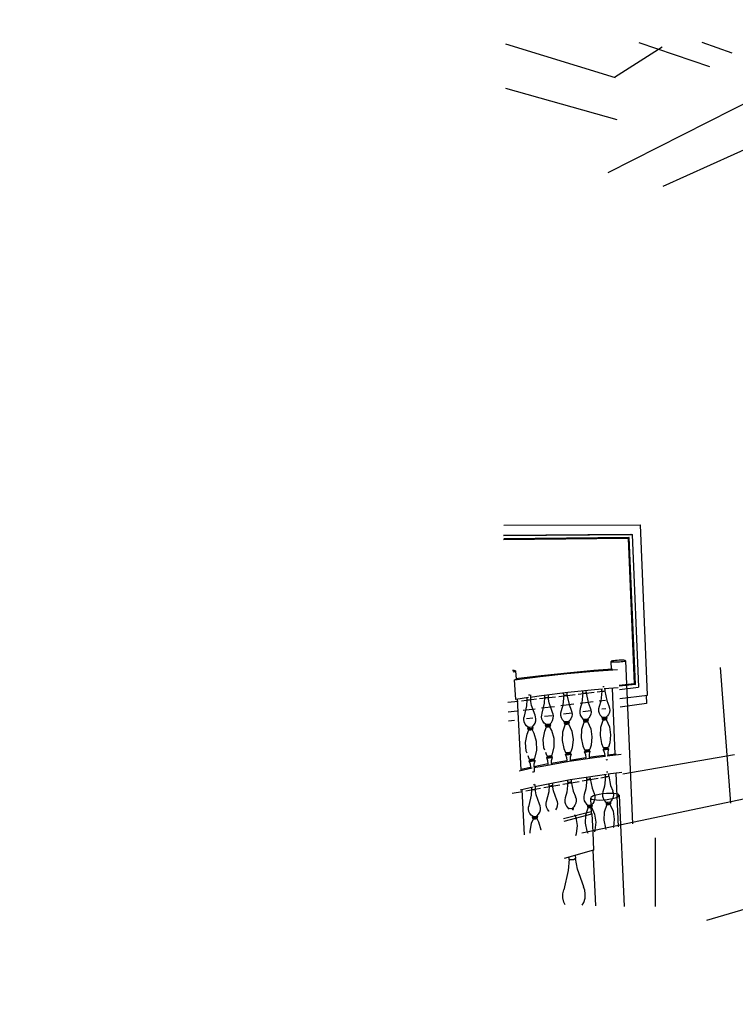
# Model space of a CAD drawing. Header units: inches. Extents: x -536 to 545, y -65 to 280.
# Drawn here: x -478.159 to -477.351, y 4.746 to 5.869 of the extents above; entities that cross this region are included whole.
import ezdxf

# ---------------------------------------------------------------- set-up
doc = ezdxf.new("R2010")
doc.units = ezdxf.units.IN
doc.header["$MEASUREMENT"] = 0
for name, color, linetype, lineweight in [('A-ANNO-DIMS', 211, 'Continuous', 9), ('A-ANNO-DIMS-32', 211, 'Continuous', 9), ('A-PART', 2, 'Continuous', 9), ('I-FURN', 30, 'Continuous', 9), ('Q-CASE', 31, 'Continuous', 9)]:
    doc.layers.add(name, color=color, linetype=linetype, lineweight=lineweight)
doc.styles.add('Arial', font='arial.ttf', dxfattribs={"height": 2.950599})
doc.dimstyles.new('Linear_wCenter_-_3_32__Arial', dxfattribs={"dimscale": 12, "dimtxt": 3, "dimasz": 0.333333, "dimexe": 0.25, "dimexo": 0.166667, "dimgap": 0.166667, "dimtad": 1, "dimdec": 0, "dimzin": 1, "dimdsep": 46, "dimlunit": 4, "dimtxsty": 'Arial', "dimblk1": 'OBLIQUE', "dimblk2": 'OBLIQUE', "dimsah": 1, "dimcen": 0.09, "dimdle": 0.25, "dimazin": 0, "dimtfac": 1, "dimtdec": 4, "dimtix": 1, "dimtmove": 0, "dimatfit": 3, "dimfxl": 1, "dimtvp": 1, "dimtfill": 1, "dimfrac": 2, "dimtolj": 1, "dimtzin": 0, "dimarcsym": 2})

# ---------------------------------------------------------------- blocks, each defined once
blk = doc.blocks.new('DIMBLOCK20-Fireplace - Section - East')
at = {"layer": 'A-ANNO-DIMS-32'}
for p, q in [((-479.9262, 65.9939), (-479.9262, -49.5)), ((-447.3553, 62.9939), (-482.9262, 62.9939)), ((-479.9262, 62.9939), (-447.3553, 62.9939)), ((-479.0978, -46.5), (-482.9262, -46.5)), ((-479.9262, -46.5), (-479.0978, -46.5))]:
    blk.add_line(p, q, dxfattribs=at)
at = {"layer": 'A-ANNO-DIMS-32', "lineweight": 50}
for p, q in [((-479.9262, 62.9939), (-481.9262, 64.9939)), ((-479.9262, 62.9939), (-477.9262, 60.9939)), ((-479.9262, -46.5), (-481.9262, -44.5)), ((-479.9262, -46.5), (-477.9262, -48.5))]:
    blk.add_line(p, q, dxfattribs=at)
at = {"layer": 'A-ANNO-DIMS-32', "color": 0, "insert": (-485.7537, 3.0085), "char_height": 2.9506, "width": 12.572308, "attachment_point": 1, "rotation": 90, "line_spacing_factor": 0.938532, "style": 'Arial', "bg_fill": 3, "box_fill_scale": 1.25, "bg_fill_color": 0, "bg_fill_transparency": 0}
blk.add_mtext('9\' - 1"', dxfattribs=at)
blk = doc.blocks.new('_Oblique')
at = {"color": 0, "linetype": 'ByBlock', "lineweight": -2}
blk.add_line((-0.5, -0.5), (0.5, 0.5), dxfattribs=at)

msp = doc.modelspace()

# ---------------------------------------------------------------- linework, layer by layer
at = {"layer": 'A-PART'}
for p, q in [((-477.35216, 5.03786), (-477.47813, 5.01583)), ((-477.50622, 5.01092), (-477.52427, 5.00776)), ((-477.49397, 5.01306), (-477.50298, 5.01149)), ((-477.57104, 4.99958), (-477.58784, 4.99665)), ((-477.54949, 5.00335), (-477.56749, 5.00021)), ((-477.52764, 5.00717), (-477.54596, 5.00397)), ((-477.5914, 4.99602), (-477.60303, 4.99399))]:
    msp.add_line(p, q, dxfattribs=at)
at = {"layer": 'I-FURN'}
for p, q in [((-477.61279, 5.29743), (-477.45818, 5.29765)), ((-477.4504, 5.10529), (-477.45818, 5.29765)), ((-477.46985, 5.28692), (-477.613, 5.28576)), ((-477.61283, 5.28094), (-477.47215, 5.28246)), ((-477.61282, 5.28596), (-477.46803, 5.28711)), ((-477.47093, 5.28334), (-477.61279, 5.28188)), ((-477.61278, 5.28571), (-477.46762, 5.28688)), ((-477.47093, 5.28334), (-477.47215, 5.28246)), ((-477.47215, 5.28246), (-477.46531, 5.11806)), ((-477.46403, 5.11721), (-477.47093, 5.28334)), ((-477.46985, 5.2869), (-477.46985, 5.28712)), ((-477.46985, 5.28692), (-477.46762, 5.28688)), ((-477.46803, 5.28711), (-477.46802, 5.28688)), ((-477.46762, 5.28688), (-477.4605, 5.11419)), ((-477.49093, 5.13439), (-477.49131, 5.14326)), ((-477.47521, 5.14409), (-477.4674, 4.95977)), ((-477.59926, 5.13258), (-477.59877, 5.12328)), ((-477.36801, 5.13644), (-477.35649, 4.98305)), ((-477.52329, 5.10764), (-477.52339, 5.10985)), ((-477.51985, 5.11019), (-477.51975, 5.10788)), ((-477.50711, 5.1088), (-477.498, 5.10985)), ((-477.50197, 5.10956), (-477.50207, 5.11186)), ((-477.502, 5.10956), (-477.50186, 5.10949)), ((-477.48332, 5.11343), (-477.49922, 5.11213)), ((-477.49859, 5.11217), (-477.49848, 5.10979)), ((-477.48673, 5.03833), (-477.48999, 5.11288)), ((-477.46531, 5.11806), (-477.48222, 5.11615)), ((-477.46403, 5.11721), (-477.48215, 5.11516)), ((-477.482, 5.1117), (-477.4605, 5.11419)), ((-477.46531, 5.11806), (-477.46403, 5.11721)), ((-477.60819, 5.09711), (-477.59646, 5.09847)), ((-477.58485, 5.10235), (-477.59925, 5.10018)), ((-477.59757, 5.10043), (-477.59337, 5.0206)), ((-477.59284, 5.09889), (-477.5759, 5.10085)), ((-477.58618, 5.09982), (-477.5863, 5.10213)), ((-477.58621, 5.09982), (-477.5861, 5.09975)), ((-477.58268, 5.10538), (-477.58241, 5.1001)), ((-477.57226, 5.10127), (-477.55411, 5.10337)), ((-477.56621, 5.10269), (-477.56632, 5.10488)), ((-477.56624, 5.10269), (-477.56612, 5.10262)), ((-477.56264, 5.10535), (-477.56252, 5.10296)), ((-477.55052, 5.10378), (-477.53205, 5.10592)), ((-477.54492, 5.10532), (-477.54502, 5.10749)), ((-477.54495, 5.10532), (-477.54482, 5.10525)), ((-477.54142, 5.10792), (-477.54131, 5.10557)), ((-477.52858, 5.10632), (-477.51037, 5.10842)), ((-477.52646, 5.09602), (-477.51165, 5.09782)), ((-477.52332, 5.10764), (-477.52319, 5.10757)), ((-477.50508, 5.09862), (-477.49757, 5.09954)), ((-477.48159, 5.10149), (-477.4504, 5.10529)), ((-477.45195, 5.1051), (-477.45157, 5.09555)), ((-477.60764, 5.08612), (-477.59768, 5.08734)), ((-477.59064, 5.08819), (-477.57719, 5.08983)), ((-477.57, 5.09071), (-477.55543, 5.09249)), ((-477.54829, 5.09336), (-477.53336, 5.09518)), ((-477.51416, 5.08754), (-477.52322, 5.08638)), ((-477.49726, 5.0897), (-477.50174, 5.08913)), ((-477.45157, 5.09555), (-477.48128, 5.09174)), ((-477.6005, 5.07649), (-477.60724, 5.07563)), ((-477.57981, 5.07914), (-477.58701, 5.07822)), ((-477.55792, 5.08194), (-477.56657, 5.08083)), ((-477.53582, 5.08477), (-477.54505, 5.08359)), ((-477.53967, 5.07546), (-477.53958, 5.07544)), ((-477.52212, 5.0776), (-477.52222, 5.07763)), ((-477.51832, 5.07656), (-477.51819, 5.07654)), ((-477.50085, 5.0798), (-477.50096, 5.07985)), ((-477.58484, 5.06858), (-477.58491, 5.06861)), ((-477.58047, 5.06912), (-477.58061, 5.06916)), ((-477.56493, 5.07189), (-477.565, 5.07192)), ((-477.54369, 5.07492), (-477.54378, 5.07495)), ((-477.53981, 5.07388), (-477.53965, 5.07385)), ((-477.51996, 5.04293), (-477.52077, 5.04304)), ((-477.5207, 5.04168), (-477.52073, 5.04199)), ((-477.51667, 5.04328), (-477.51684, 5.04323)), ((-477.51614, 5.04226), (-477.51657, 5.04193)), ((-477.51625, 5.04347), (-477.51655, 5.04332)), ((-477.51633, 5.04238), (-477.5162, 5.04234)), ((-477.51631, 5.04236), (-477.51617, 5.04229)), ((-477.51412, 5.04875), (-477.51564, 5.04395)), ((-477.51559, 5.0416), (-477.51537, 5.0414)), ((-477.50012, 5.04329), (-477.50034, 5.04354)), ((-477.49874, 5.04548), (-477.49956, 5.04559)), ((-477.4995, 5.04424), (-477.49954, 5.04454)), ((-477.49445, 5.04413), (-477.49427, 5.04394)), ((-477.58391, 5.03304), (-477.58525, 5.03664)), ((-477.58385, 5.03023), (-477.584, 5.03052)), ((-477.58318, 5.03124), (-477.58316, 5.03155)), ((-477.57823, 5.03192), (-477.5785, 5.03202)), ((-477.56408, 5.03686), (-477.56532, 5.04024)), ((-477.564, 5.03408), (-477.56417, 5.03436)), ((-477.56335, 5.03507), (-477.56335, 5.03538)), ((-477.54135, 5.03093), (-477.5591, 5.02794)), ((-477.55856, 5.03575), (-477.55878, 5.03583)), ((-477.54284, 5.0376), (-477.54303, 5.03787)), ((-477.54147, 5.03984), (-477.54226, 5.03995)), ((-477.5422, 5.03857), (-477.54221, 5.03888)), ((-477.5413, 5.03039), (-477.54134, 5.03125)), ((-477.51991, 5.03416), (-477.53804, 5.03145)), ((-477.53776, 5.03159), (-477.53772, 5.03073)), ((-477.53773, 5.0393), (-477.53756, 5.03924)), ((-477.53769, 5.03927), (-477.53756, 5.0392)), ((-477.53697, 5.03851), (-477.53675, 5.0383)), ((-477.52133, 5.04072), (-477.52154, 5.04098)), ((-477.51985, 5.03359), (-477.51989, 5.03444)), ((-477.51637, 5.03476), (-477.51633, 5.03392)), ((-477.49869, 5.03623), (-477.49873, 5.03707)), ((-477.49591, 5.03642), (-477.47996, 5.03826)), ((-477.48558, 5.0385), (-477.49561, 5.03733)), ((-477.49527, 5.03738), (-477.49523, 5.03648)), ((-477.59536, 5.01969), (-477.58044, 5.02286)), ((-477.58233, 5.02354), (-477.5936, 5.0212)), ((-477.5822, 5.02282), (-477.58224, 5.0237)), ((-477.57851, 5.02409), (-477.57823, 5.01871)), ((-477.56241, 5.02678), (-477.56245, 5.02765)), ((-477.55879, 5.02801), (-477.55875, 5.02714)), ((-477.54017, 5.00684), (-477.54026, 5.00877)), ((-477.53669, 5.0094), (-477.53659, 5.00721)), ((-477.51877, 5.01032), (-477.51886, 5.01229)), ((-477.5188, 5.01031), (-477.51867, 5.0102)), ((-477.51536, 5.01281), (-477.51526, 5.01067)), ((-477.49766, 5.01318), (-477.49776, 5.01532)), ((-477.49762, 5.01329), (-477.49755, 5.01307)), ((-477.47918, 5.01769), (-477.49493, 5.01573)), ((-477.49431, 5.01579), (-477.49421, 5.01352)), ((-477.48315, 4.9564), (-477.48579, 5.01682)), ((-477.57941, 5.0011), (-477.59411, 4.99774)), ((-477.59219, 4.99816), (-477.58951, 4.94729)), ((-477.58095, 4.99863), (-477.58105, 5.00072)), ((-477.58098, 4.99863), (-477.58087, 4.99853)), ((-477.57749, 5.00424), (-477.57722, 4.99905)), ((-477.56122, 5.00292), (-477.56131, 5.00483)), ((-477.56125, 5.00292), (-477.56113, 5.00281)), ((-477.55768, 5.00555), (-477.55757, 5.00332)), ((-477.5402, 5.00684), (-477.54007, 5.00673)), ((-477.27192, 5.00215), (-477.52452, 4.94912)), ((-477.51352, 4.97154), (-477.51431, 4.98862)), ((-477.4823, 4.99226), (-477.47681, 4.86614)), ((-477.53526, 4.97576), (-477.53553, 4.97563)), ((-477.53505, 4.97607), (-477.53489, 4.97603)), ((-477.5138, 4.97989), (-477.51365, 4.97985)), ((-477.49616, 4.9814), (-477.49641, 4.98146)), ((-477.49282, 4.98303), (-477.4927, 4.983)), ((-477.57963, 4.96785), (-477.57963, 4.96785)), ((-477.57681, 4.96639), (-477.57921, 4.96636)), ((-477.57577, 4.96672), (-477.57588, 4.96666)), ((-477.57519, 4.96858), (-477.57536, 4.96864)), ((-477.51405, 4.9732), (-477.54526, 4.96516)), ((-477.54445, 4.96286), (-477.51316, 4.97087)), ((-477.51373, 4.97155), (-477.51316, 4.97087)), ((-477.44169, 4.94396), (-477.44162, 4.86639)), ((-477.51125, 4.92995), (-477.54464, 4.92036)), ((-477.50869, 4.86691), (-477.5116, 4.92984)), ((-477.53877, 4.91953), (-477.53888, 4.92184)), ((-477.53884, 4.9197), (-477.53862, 4.91926)), ((-477.53192, 4.92388), (-477.53176, 4.92055)), ((-477.38309, 4.85082), (-477.25772, 4.88764))]:
    msp.add_line(p, q, dxfattribs=at)
for points in [[(-477.47536, 5.14419, 0), (-477.47597, 5.14438, 0), (-477.47707, 5.14452, 0), (-477.47859, 5.14461, 0), (-477.48043, 5.14463, 0), (-477.48246, 5.14459, 0), (-477.48455, 5.14448, 0), (-477.48656, 5.14433, 0), (-477.48836, 5.14412, 0), (-477.48981, 5.14389, 0), (-477.49083, 5.14364, 0), (-477.49133, 5.14339, 0), (-477.49129, 5.14316, 0)], [(-477.49129, 5.14316, 0), (-477.49069, 5.14297, 0), (-477.4896, 5.14283, 0), (-477.48806, 5.14274, 0), (-477.4862, 5.14272, 0), (-477.48415, 5.14276, 0), (-477.48203, 5.14287, 0), (-477.48001, 5.14303, 0), (-477.47821, 5.14324, 0), (-477.47677, 5.14347, 0), (-477.47578, 5.14372, 0), (-477.4753, 5.14397, 0), (-477.47536, 5.14419, 0)], [(-477.60091, 5.13299, 0), (-477.60247, 5.13309, 0), (-477.60271, 5.13309, 0)], [(-477.60213, 5.13166, 0), (-477.60149, 5.13177, 0), (-477.6002, 5.13206, 0), (-477.59948, 5.13234, 0), (-477.59935, 5.1326, 0), (-477.59984, 5.13282, 0), (-477.60091, 5.13299, 0)], [(-477.60051, 5.12252, 0), (-477.57141, 5.12626, 0), (-477.54144, 5.12952, 0), (-477.51098, 5.1323, 0), (-477.48411, 5.13433, 0)], [(-477.48977, 5.13448, 0), (-477.51102, 5.13286, 0), (-477.54089, 5.13018, 0), (-477.57035, 5.12704, 0), (-477.59905, 5.12344, 0)], [(-477.60051, 5.12252, 0), (-477.59959, 5.12276, 0), (-477.59902, 5.12301, 0), (-477.59884, 5.12323, 0), (-477.59905, 5.12344, 0)], [(-477.59925, 5.10018, 0), (-477.59988, 5.11134, 0), (-477.60051, 5.12252, 0)], [(-477.50107, 5.11197, 0), (-477.51001, 5.11116, 0), (-477.54038, 5.10804, 0), (-477.57025, 5.10438, 0), (-477.58277, 5.10265, 0)], [(-477.50193, 5.10957, 0), (-477.50315, 5.09848, 0), (-477.50493, 5.09214, 0)], [(-477.50186, 5.10949, 0), (-477.49956, 5.1095, 0), (-477.49865, 5.10986, 0)], [(-477.49941, 5.1146, 0), (-477.49979, 5.11454, 0), (-477.50076, 5.11449, 0)], [(-477.49845, 5.10979, 0), (-477.49622, 5.09895, 0), (-477.49385, 5.09292, 0)], [(-477.58926, 5.08148, 0), (-477.58655, 5.09299, 0), (-477.58613, 5.09983, 0)], [(-477.5861, 5.09975, 0), (-477.58368, 5.09977, 0), (-477.58256, 5.10016, 0)], [(-477.58323, 5.1052, 0), (-477.58395, 5.10506, 0), (-477.58463, 5.10501, 0)], [(-477.5773, 5.08244, 0), (-477.58123, 5.0934, 0), (-477.58237, 5.10011, 0)], [(-477.56925, 5.08463, 0), (-477.56658, 5.09596, 0), (-477.56617, 5.1027, 0)], [(-477.56612, 5.10262, 0), (-477.56374, 5.10264, 0), (-477.56267, 5.10302, 0)], [(-477.55754, 5.08554, 0), (-477.56137, 5.09635, 0), (-477.56248, 5.10296, 0)], [(-477.54488, 5.10533, 0), (-477.5461, 5.09399, 0), (-477.54793, 5.0875, 0)], [(-477.54482, 5.10525, 0), (-477.54247, 5.10526, 0), (-477.54146, 5.10563, 0)], [(-477.54127, 5.10557, 0), (-477.53892, 5.09451, 0), (-477.53645, 5.08836, 0)], [(-477.52326, 5.10765, 0), (-477.52447, 5.09645, 0), (-477.52628, 5.09004, 0)], [(-477.52319, 5.10757, 0), (-477.52087, 5.10759, 0), (-477.51991, 5.10795, 0)], [(-477.51971, 5.10789, 0), (-477.51743, 5.09695, 0), (-477.51501, 5.09086, 0)], [(-477.54801, 5.08749, 0), (-477.54856, 5.08497, 0), (-477.54851, 5.08242, 0), (-477.54785, 5.07997, 0), (-477.54661, 5.07773, 0), (-477.54527, 5.07619, 0), (-477.54374, 5.07496, 0)], [(-477.53653, 5.08835, 0), (-477.53572, 5.08595, 0), (-477.53551, 5.08342, 0), (-477.53592, 5.0809, 0), (-477.53692, 5.07849, 0), (-477.5381, 5.07676, 0), (-477.53951, 5.0753, 0)], [(-477.52635, 5.09003, 0), (-477.5269, 5.08755, 0), (-477.52685, 5.08503, 0), (-477.5262, 5.08261, 0), (-477.52499, 5.08039, 0), (-477.52368, 5.07887, 0), (-477.52218, 5.07764, 0)], [(-477.51508, 5.09085, 0), (-477.51429, 5.08847, 0), (-477.51409, 5.08598, 0), (-477.5145, 5.08349, 0), (-477.51548, 5.08111, 0), (-477.51664, 5.07941, 0), (-477.51803, 5.07796, 0)], [(-477.505, 5.09213, 0), (-477.50555, 5.08968, 0), (-477.5055, 5.08719, 0), (-477.50487, 5.08478, 0), (-477.50368, 5.08259, 0), (-477.50239, 5.08107, 0), (-477.50092, 5.07985, 0)], [(-477.49392, 5.09291, 0), (-477.49315, 5.09055, 0), (-477.49296, 5.08808, 0), (-477.49336, 5.08562, 0), (-477.49433, 5.08327, 0), (-477.49547, 5.08158, 0), (-477.49684, 5.08016, 0)], [(-477.58486, 5.06862, 0), (-477.58692, 5.07034, 0), (-477.58852, 5.07246, 0), (-477.58955, 5.07486, 0), (-477.58996, 5.07744, 0), (-477.58984, 5.07951, 0), (-477.58934, 5.08147, 0)], [(-477.58046, 5.06899, 0), (-477.57857, 5.07104, 0), (-477.57722, 5.0734, 0), (-477.57646, 5.07595, 0), (-477.57633, 5.07856, 0), (-477.57668, 5.08058, 0), (-477.57738, 5.08243, 0)], [(-477.56496, 5.07193, 0), (-477.56698, 5.07363, 0), (-477.56853, 5.07573, 0), (-477.56954, 5.07811, 0), (-477.56994, 5.08065, 0), (-477.56982, 5.08269, 0), (-477.56933, 5.08461, 0)], [(-477.56065, 5.07229, 0), (-477.5588, 5.0743, 0), (-477.55747, 5.07663, 0), (-477.55672, 5.07913, 0), (-477.55659, 5.08171, 0), (-477.55694, 5.0837, 0), (-477.55762, 5.08552, 0)], [(-477.53968, 5.07545, 0), (-477.53999, 5.0751, 0), (-477.542, 5.07484, 0), (-477.54369, 5.07492, 0)], [(-477.53958, 5.07544, 0), (-477.53936, 5.07534, 0), (-477.53919, 5.07522, 0), (-477.53907, 5.07508, 0), (-477.53898, 5.07492, 0), (-477.53893, 5.07476, 0), (-477.53892, 5.07458, 0), (-477.53894, 5.07442, 0), (-477.53898, 5.07429, 0), (-477.53912, 5.07407, 0), (-477.53927, 5.07392, 0), (-477.53942, 5.07382, 0), (-477.53974, 5.07368, 0), (-477.54025, 5.07354, 0), (-477.54082, 5.07344, 0), (-477.5412, 5.0734, 0), (-477.54154, 5.07337, 0), (-477.54184, 5.07335, 0), (-477.54235, 5.07333, 0), (-477.54271, 5.07334, 0), (-477.54319, 5.07337, 0), (-477.54365, 5.07347, 0)], [(-477.52236, 5.07769, 0), (-477.52237, 5.07769, 0), (-477.5225, 5.07757, 0), (-477.52262, 5.07742, 0), (-477.5227, 5.07726, 0), (-477.52274, 5.07709, 0), (-477.52275, 5.07692, 0), (-477.52272, 5.07675, 0), (-477.52266, 5.07662, 0), (-477.52258, 5.0765, 0), (-477.52241, 5.07634, 0), (-477.52219, 5.07621, 0), (-477.52207, 5.07616, 0)], [(-477.52189, 5.07513, 0), (-477.52209, 5.07522, 0), (-477.52223, 5.07533, 0), (-477.52232, 5.07545, 0), (-477.52237, 5.07558, 0), (-477.52238, 5.0757, 0), (-477.52236, 5.07581, 0), (-477.52233, 5.0759, 0), (-477.52224, 5.07604, 0), (-477.52214, 5.07614, 0), (-477.52194, 5.07627, 0)], [(-477.51819, 5.07811, 0), (-477.51848, 5.07778, 0), (-477.52044, 5.07752, 0), (-477.52212, 5.0776, 0)], [(-477.51813, 5.07811, 0), (-477.5179, 5.07801, 0), (-477.51773, 5.0779, 0), (-477.51761, 5.07776, 0), (-477.51752, 5.07761, 0), (-477.51746, 5.07744, 0), (-477.51745, 5.07728, 0), (-477.51747, 5.07711, 0), (-477.51751, 5.07698, 0), (-477.51757, 5.07686, 0), (-477.51771, 5.07668, 0), (-477.51786, 5.07656, 0), (-477.51816, 5.0764, 0), (-477.51857, 5.07627, 0), (-477.51898, 5.07619, 0), (-477.51936, 5.07613, 0), (-477.51972, 5.07609, 0), (-477.52005, 5.07606, 0), (-477.52063, 5.07603, 0), (-477.52103, 5.07603, 0), (-477.52157, 5.07606, 0), (-477.52207, 5.07616, 0)], [(-477.51819, 5.07654, 0), (-477.51799, 5.07645, 0), (-477.51785, 5.07634, 0), (-477.51776, 5.07622, 0), (-477.51771, 5.07609, 0), (-477.5177, 5.07597, 0), (-477.51772, 5.07586, 0), (-477.51774, 5.07577, 0), (-477.51783, 5.07563, 0), (-477.51792, 5.07553, 0), (-477.51812, 5.07541, 0), (-477.51838, 5.07531, 0), (-477.51884, 5.07519, 0), (-477.51935, 5.07511, 0), (-477.51971, 5.07507, 0), (-477.52002, 5.07504, 0), (-477.5203, 5.07503, 0), (-477.52077, 5.07501, 0), (-477.5211, 5.07502, 0), (-477.52153, 5.07505, 0), (-477.52189, 5.07513, 0)], [(-477.5217, 5.0751, 0), (-477.51936, 5.07511, 0), (-477.51839, 5.07533, 0)], [(-477.51847, 5.07634, 0), (-477.51941, 5.07614, 0), (-477.52077, 5.07604, 0)], [(-477.51823, 5.07546, 0), (-477.51451, 5.06705, 0), (-477.51311, 5.05797, 0), (-477.51412, 5.04875, 0)], [(-477.50055, 5.07744, 0), (-477.50342, 5.06856, 0), (-477.50396, 5.05938, 0), (-477.50213, 5.05045, 0), (-477.50023, 5.04598, 0)], [(-477.50111, 5.07989, 0), (-477.50124, 5.07978, 0), (-477.50136, 5.07963, 0), (-477.50143, 5.07947, 0), (-477.50147, 5.0793, 0), (-477.50148, 5.07913, 0), (-477.50144, 5.07897, 0), (-477.50139, 5.07883, 0), (-477.50131, 5.07872, 0), (-477.50114, 5.07856, 0), (-477.50103, 5.07848, 0), (-477.50088, 5.07841, 0), (-477.50078, 5.07838, 0)], [(-477.50062, 5.07736, 0), (-477.50082, 5.07744, 0), (-477.50096, 5.07755, 0), (-477.50105, 5.07767, 0), (-477.5011, 5.0778, 0), (-477.50112, 5.07793, 0), (-477.5011, 5.07803, 0), (-477.50107, 5.07812, 0), (-477.50099, 5.07827, 0), (-477.50089, 5.07837, 0), (-477.50069, 5.07849, 0)], [(-477.49686, 5.08019, 0), (-477.49726, 5.07998, 0), (-477.49917, 5.07973, 0), (-477.50085, 5.0798, 0)], [(-477.49696, 5.08031, 0), (-477.49673, 5.08022, 0), (-477.49656, 5.0801, 0), (-477.49643, 5.07997, 0), (-477.49634, 5.07982, 0), (-477.49628, 5.07966, 0), (-477.49626, 5.07949, 0), (-477.49628, 5.07933, 0), (-477.49632, 5.07919, 0), (-477.49638, 5.07908, 0), (-477.49652, 5.0789, 0), (-477.49666, 5.07877, 0), (-477.49696, 5.07862, 0), (-477.49736, 5.07849, 0), (-477.49775, 5.07841, 0), (-477.4981, 5.07836, 0), (-477.49846, 5.07831, 0), (-477.49879, 5.07829, 0), (-477.49936, 5.07826, 0), (-477.49976, 5.07826, 0), (-477.5003, 5.07829, 0), (-477.50078, 5.07838, 0)], [(-477.49702, 5.07876, 0), (-477.49681, 5.07867, 0), (-477.49667, 5.07856, 0), (-477.49658, 5.07844, 0), (-477.49653, 5.07831, 0), (-477.49652, 5.07819, 0), (-477.49653, 5.07809, 0), (-477.49655, 5.078, 0), (-477.49664, 5.07786, 0), (-477.49673, 5.07776, 0), (-477.49692, 5.07763, 0), (-477.49717, 5.07753, 0), (-477.49762, 5.07742, 0), (-477.49811, 5.07734, 0), (-477.49846, 5.0773, 0), (-477.49877, 5.07728, 0), (-477.49904, 5.07726, 0), (-477.49951, 5.07725, 0), (-477.49983, 5.07725, 0), (-477.50026, 5.07728, 0), (-477.50062, 5.07736, 0)], [(-477.50044, 5.07733, 0), (-477.49812, 5.07735, 0), (-477.49719, 5.07756, 0)], [(-477.49725, 5.07857, 0), (-477.49818, 5.07836, 0), (-477.49951, 5.07826, 0)], [(-477.49702, 5.07765, 0), (-477.49339, 5.06934, 0), (-477.49203, 5.06034, 0), (-477.49304, 5.05122, 0), (-477.49454, 5.04647, 0)], [(-477.58628, 5.03939, 0), (-477.58725, 5.04199, 0), (-477.5881, 5.05156, 0), (-477.58639, 5.06115, 0), (-477.58445, 5.06609, 0)], [(-477.58482, 5.06711, 0), (-477.58504, 5.06722, 0), (-477.58521, 5.06734, 0), (-477.58533, 5.06749, 0), (-477.58542, 5.06766, 0), (-477.58546, 5.06781, 0), (-477.58546, 5.06795, 0), (-477.58542, 5.06819, 0), (-477.58534, 5.06837, 0), (-477.58525, 5.06849, 0), (-477.58508, 5.06865, 0)], [(-477.58461, 5.06603, 0), (-477.5848, 5.06613, 0), (-477.58493, 5.06624, 0), (-477.58502, 5.06637, 0), (-477.58506, 5.06651, 0), (-477.58506, 5.06664, 0), (-477.58504, 5.06674, 0), (-477.58501, 5.06683, 0), (-477.58491, 5.06697, 0), (-477.5848, 5.06707, 0), (-477.58464, 5.06717, 0)], [(-477.58062, 5.06914, 0), (-477.581, 5.06878, 0), (-477.58311, 5.0685, 0), (-477.58484, 5.06858, 0)], [(-477.58047, 5.06912, 0), (-477.58025, 5.06901, 0), (-477.58009, 5.06888, 0), (-477.57997, 5.06874, 0), (-477.57988, 5.06858, 0), (-477.57984, 5.0684, 0), (-477.57984, 5.06823, 0), (-477.57987, 5.06807, 0), (-477.57992, 5.06793, 0), (-477.58006, 5.06771, 0), (-477.58022, 5.06757, 0), (-477.58037, 5.06747, 0), (-477.58071, 5.06732, 0), (-477.58128, 5.06717, 0), (-477.58159, 5.06711, 0), (-477.58201, 5.06705, 0), (-477.5824, 5.06701, 0), (-477.58274, 5.06698, 0), (-477.58333, 5.06695, 0), (-477.58374, 5.06695, 0), (-477.58429, 5.06699, 0), (-477.58482, 5.06711, 0)], [(-477.58052, 5.06748, 0), (-477.58036, 5.0674, 0), (-477.58023, 5.06728, 0), (-477.58015, 5.06715, 0), (-477.58011, 5.06701, 0), (-477.5801, 5.06689, 0), (-477.58012, 5.06679, 0), (-477.58015, 5.0667, 0), (-477.58024, 5.06656, 0), (-477.58034, 5.06646, 0), (-477.58055, 5.06633, 0), (-477.58084, 5.06621, 0), (-477.58138, 5.06609, 0), (-477.58168, 5.06603, 0), (-477.58208, 5.06598, 0), (-477.58244, 5.06594, 0), (-477.58276, 5.06592, 0), (-477.58331, 5.06589, 0), (-477.58369, 5.0659, 0), (-477.58418, 5.06593, 0), (-477.58461, 5.06603, 0)], [(-477.58094, 5.0673, 0), (-477.582, 5.06707, 0), (-477.58441, 5.06705, 0)], [(-477.58437, 5.06598, 0), (-477.58193, 5.066, 0), (-477.58071, 5.06641, 0)], [(-477.57777, 5.03365, 0), (-477.57538, 5.04312, 0), (-477.57554, 5.05271, 0), (-477.57823, 5.06187, 0), (-477.58067, 5.06642, 0)], [(-477.56638, 5.0431, 0), (-477.56733, 5.04569, 0), (-477.56815, 5.05512, 0), (-477.56646, 5.06458, 0), (-477.56456, 5.06944, 0)], [(-477.5649, 5.07043, 0), (-477.56512, 5.07054, 0), (-477.56528, 5.07066, 0), (-477.56541, 5.07081, 0), (-477.5655, 5.07096, 0), (-477.56554, 5.07112, 0), (-477.56555, 5.07126, 0), (-477.56551, 5.0715, 0), (-477.56543, 5.07168, 0), (-477.56535, 5.0718, 0), (-477.56518, 5.07196, 0)], [(-477.5647, 5.06937, 0), (-477.56489, 5.06946, 0), (-477.56502, 5.06958, 0), (-477.56511, 5.06971, 0), (-477.56515, 5.06985, 0), (-477.56516, 5.06997, 0), (-477.56514, 5.07007, 0), (-477.56511, 5.07016, 0), (-477.56501, 5.07031, 0), (-477.56491, 5.0704, 0), (-477.56474, 5.07051, 0)], [(-477.56081, 5.07244, 0), (-477.56116, 5.07208, 0), (-477.56321, 5.07181, 0), (-477.56493, 5.07189, 0)], [(-477.56069, 5.07242, 0), (-477.56047, 5.07232, 0), (-477.5603, 5.07219, 0), (-477.56018, 5.07205, 0), (-477.56009, 5.07189, 0), (-477.56005, 5.07172, 0), (-477.56004, 5.07155, 0), (-477.56006, 5.07139, 0), (-477.56011, 5.07125, 0), (-477.56025, 5.07103, 0), (-477.56041, 5.07089, 0), (-477.56056, 5.07079, 0), (-477.56089, 5.07064, 0), (-477.56142, 5.0705, 0), (-477.56171, 5.07045, 0), (-477.56212, 5.07039, 0), (-477.5625, 5.07034, 0), (-477.56284, 5.07032, 0), (-477.56342, 5.07029, 0), (-477.56383, 5.07029, 0), (-477.56438, 5.07032, 0), (-477.5649, 5.07043, 0)], [(-477.56072, 5.0708, 0), (-477.56057, 5.07072, 0), (-477.56044, 5.07061, 0), (-477.56035, 5.07048, 0), (-477.56031, 5.07034, 0), (-477.5603, 5.07022, 0), (-477.56032, 5.07012, 0), (-477.56035, 5.07003, 0), (-477.56043, 5.06989, 0), (-477.56053, 5.06979, 0), (-477.56074, 5.06966, 0), (-477.56102, 5.06955, 0), (-477.56153, 5.06943, 0), (-477.5618, 5.06938, 0), (-477.56219, 5.06933, 0), (-477.56255, 5.06929, 0), (-477.56287, 5.06927, 0), (-477.56341, 5.06924, 0), (-477.56379, 5.06925, 0), (-477.56428, 5.06928, 0), (-477.5647, 5.06937, 0)], [(-477.56111, 5.07062, 0), (-477.56213, 5.0704, 0), (-477.56451, 5.07038, 0)], [(-477.56448, 5.06933, 0), (-477.56207, 5.06935, 0), (-477.56089, 5.06974, 0)], [(-477.55806, 5.03743, 0), (-477.55571, 5.04676, 0), (-477.55585, 5.05621, 0), (-477.55848, 5.06526, 0), (-477.56086, 5.06975, 0)], [(-477.54335, 5.0725, 0), (-477.5463, 5.0634, 0), (-477.54683, 5.05401, 0), (-477.54491, 5.0449, 0), (-477.54292, 5.04034, 0)], [(-477.54392, 5.07501, 0), (-477.54405, 5.0749, 0), (-477.54417, 5.07475, 0), (-477.54426, 5.07459, 0), (-477.54431, 5.07442, 0), (-477.54432, 5.07424, 0), (-477.54429, 5.07407, 0), (-477.54423, 5.07393, 0), (-477.54416, 5.07382, 0), (-477.54399, 5.07365, 0), (-477.54377, 5.07352, 0), (-477.54365, 5.07347, 0)], [(-477.54346, 5.07242, 0), (-477.54366, 5.07251, 0), (-477.54379, 5.07263, 0), (-477.54388, 5.07275, 0), (-477.54393, 5.07289, 0), (-477.54394, 5.07301, 0), (-477.54392, 5.07311, 0), (-477.54389, 5.0732, 0), (-477.5438, 5.07335, 0), (-477.5437, 5.07345, 0), (-477.54349, 5.07358, 0)], [(-477.53965, 5.07385, 0), (-477.53945, 5.07376, 0), (-477.53932, 5.07365, 0), (-477.53923, 5.07352, 0), (-477.53918, 5.07339, 0), (-477.53917, 5.07327, 0), (-477.53919, 5.07316, 0), (-477.53922, 5.07308, 0), (-477.5393, 5.07293, 0), (-477.5394, 5.07284, 0), (-477.5396, 5.07271, 0), (-477.53987, 5.0726, 0), (-477.54036, 5.07248, 0), (-477.54061, 5.07244, 0), (-477.541, 5.07239, 0), (-477.54135, 5.07235, 0), (-477.54166, 5.07233, 0), (-477.54219, 5.0723, 0), (-477.54257, 5.0723, 0), (-477.54305, 5.07234, 0), (-477.54346, 5.07242, 0)], [(-477.54326, 5.07239, 0), (-477.54089, 5.0724, 0), (-477.53989, 5.07263, 0)], [(-477.53996, 5.07366, 0), (-477.54094, 5.07344, 0), (-477.54233, 5.07334, 0)], [(-477.53966, 5.07265, 0), (-477.53591, 5.06427, 0), (-477.53447, 5.05508, 0), (-477.53549, 5.04575, 0), (-477.53703, 5.04089, 0)], [(-477.5218, 5.07521, 0), (-477.52471, 5.06623, 0), (-477.52524, 5.05695, 0), (-477.52337, 5.04794, 0), (-477.52143, 5.04343, 0)], [(-477.52069, 5.042, 0), (-477.52104, 5.04175, 0), (-477.52125, 5.04154, 0), (-477.52144, 5.04122, 0), (-477.52153, 5.04091, 0)], [(-477.52143, 5.04343, 0), (-477.52132, 5.04328, 0), (-477.52112, 5.04315, 0), (-477.52099, 5.04309, 0)], [(-477.51565, 5.04395, 0), (-477.51573, 5.04378, 0), (-477.51584, 5.04366, 0), (-477.51607, 5.04349, 0), (-477.5164, 5.04335, 0), (-477.51695, 5.0432, 0), (-477.51749, 5.04309, 0), (-477.51797, 5.04302, 0), (-477.5184, 5.04298, 0), (-477.51878, 5.04295, 0), (-477.51944, 5.04292, 0), (-477.5199, 5.04292, 0), (-477.52049, 5.04297, 0), (-477.52099, 5.04309, 0)], [(-477.52082, 5.04314, 0), (-477.52073, 5.043, 0), (-477.52062, 5.04272, 0), (-477.5206, 5.0425, 0), (-477.52065, 5.04217, 0), (-477.52071, 5.04202, 0), (-477.52078, 5.04189, 0)], [(-477.51661, 5.04192, 0), (-477.51881, 5.04158, 0), (-477.5207, 5.04168, 0)], [(-477.51853, 5.04297, 0), (-477.51887, 5.04294, 0), (-477.51912, 5.04293, 0)], [(-477.51611, 5.04355, 0), (-477.51621, 5.0434, 0), (-477.51631, 5.04311, 0), (-477.51632, 5.04288, 0), (-477.51625, 5.04256, 0), (-477.51617, 5.04243, 0), (-477.51608, 5.04231, 0)], [(-477.5162, 5.04234, 0), (-477.516, 5.04225, 0), (-477.51573, 5.04207, 0), (-477.51559, 5.04193, 0), (-477.51543, 5.0417, 0), (-477.51534, 5.04147, 0)], [(-477.4995, 5.04455, 0), (-477.49986, 5.04431, 0), (-477.50006, 5.04411, 0), (-477.50025, 5.04378, 0), (-477.50033, 5.04349, 0)], [(-477.50026, 5.04344, 0), (-477.49921, 5.04052, 0), (-477.49869, 5.03708, 0)], [(-477.50023, 5.04598, 0), (-477.50012, 5.04583, 0), (-477.49991, 5.04569, 0), (-477.49977, 5.04563, 0)], [(-477.49429, 5.0439, 0), (-477.49487, 5.04359, 0), (-477.49766, 5.04316, 0), (-477.50012, 5.04329, 0)], [(-477.49454, 5.04647, 0), (-477.49463, 5.04631, 0), (-477.49473, 5.04619, 0), (-477.49496, 5.04602, 0), (-477.49528, 5.04588, 0), (-477.49582, 5.04573, 0), (-477.49634, 5.04563, 0), (-477.49681, 5.04557, 0), (-477.49724, 5.04552, 0), (-477.49761, 5.04549, 0), (-477.49825, 5.04547, 0), (-477.4987, 5.04547, 0), (-477.49929, 5.04552, 0), (-477.49977, 5.04563, 0)], [(-477.49963, 5.04568, 0), (-477.49954, 5.04555, 0), (-477.49944, 5.04527, 0), (-477.49942, 5.04506, 0), (-477.49946, 5.04473, 0), (-477.49952, 5.04458, 0), (-477.4996, 5.04445, 0)], [(-477.49521, 5.0449, 0), (-477.49547, 5.04447, 0), (-477.49762, 5.04414, 0), (-477.4995, 5.04424, 0)], [(-477.49734, 5.04551, 0), (-477.49768, 5.04549, 0), (-477.49793, 5.04548, 0)], [(-477.49513, 5.04601, 0), (-477.49553, 5.04582, 0), (-477.49568, 5.04578, 0)], [(-477.49419, 5.04396, 0), (-477.49501, 5.04089, 0), (-477.49523, 5.03739, 0)], [(-477.495, 5.04608, 0), (-477.4951, 5.04593, 0), (-477.4952, 5.04564, 0), (-477.49521, 5.04542, 0), (-477.49514, 5.0451, 0), (-477.49506, 5.04497, 0), (-477.49497, 5.04485, 0)], [(-477.49513, 5.0449, 0), (-477.49491, 5.0448, 0), (-477.49464, 5.04462, 0), (-477.4945, 5.04448, 0), (-477.49434, 5.04424, 0), (-477.49425, 5.04401, 0)], [(-477.58401, 5.03042, 0), (-477.58392, 5.03073, 0), (-477.5838, 5.03096, 0), (-477.58355, 5.03126, 0), (-477.58337, 5.03141, 0), (-477.58312, 5.03156, 0)], [(-477.58352, 5.03272, 0), (-477.58369, 5.03281, 0), (-477.58384, 5.03294, 0), (-477.58392, 5.03304, 0)], [(-477.5822, 5.02372, 0), (-477.58267, 5.02695, 0), (-477.58392, 5.03037, 0)], [(-477.57768, 5.03119, 0), (-477.57823, 5.03057, 0), (-477.58132, 5.03009, 0), (-477.58385, 5.03023, 0)], [(-477.58352, 5.03272, 0), (-477.5832, 5.03262, 0), (-477.58272, 5.03255, 0), (-477.58231, 5.03252, 0), (-477.58168, 5.03253, 0), (-477.58109, 5.03256, 0), (-477.58043, 5.03262, 0), (-477.57987, 5.0327, 0), (-477.57941, 5.03279, 0), (-477.57905, 5.03287, 0), (-477.5785, 5.03304, 0), (-477.57817, 5.0332, 0), (-477.57797, 5.03335, 0), (-477.57783, 5.03353, 0), (-477.57777, 5.03365, 0)], [(-477.58321, 5.03144, 0), (-477.58313, 5.0316, 0), (-477.58304, 5.0319, 0), (-477.58303, 5.03213, 0), (-477.5831, 5.03247, 0), (-477.58317, 5.03261, 0), (-477.58325, 5.03274, 0)], [(-477.57844, 5.03197, 0), (-477.57886, 5.0315, 0), (-477.58123, 5.03113, 0), (-477.58318, 5.03124, 0)], [(-477.58116, 5.03256, 0), (-477.58131, 5.03255, 0), (-477.58158, 5.03253, 0)], [(-477.57873, 5.03298, 0), (-477.57893, 5.03291, 0), (-477.57913, 5.03286, 0)], [(-477.57872, 5.0232, 0), (-477.56928, 5.02505, 0), (-477.53871, 5.0304, 0), (-477.50758, 5.03494, 0), (-477.49769, 5.0362, 0)], [(-477.57822, 5.03194, 0), (-477.57833, 5.03207, 0), (-477.57846, 5.03236, 0), (-477.57849, 5.03258, 0), (-477.57843, 5.03293, 0), (-477.57835, 5.03309, 0), (-477.57826, 5.03323, 0)], [(-477.57846, 5.0241, 0), (-477.5783, 5.02739, 0), (-477.57737, 5.03102, 0)], [(-477.57823, 5.03192, 0), (-477.5779, 5.03172, 0), (-477.57773, 5.03157, 0), (-477.57755, 5.03132, 0), (-477.57744, 5.03107, 0)], [(-477.56417, 5.03427, 0), (-477.56409, 5.03458, 0), (-477.56397, 5.0348, 0), (-477.56372, 5.0351, 0), (-477.56355, 5.03524, 0), (-477.5633, 5.03539, 0)], [(-477.56241, 5.02766, 0), (-477.56287, 5.03085, 0), (-477.56409, 5.03422, 0)], [(-477.56367, 5.03653, 0), (-477.56385, 5.03662, 0), (-477.56401, 5.03676, 0), (-477.56408, 5.03686, 0)], [(-477.55799, 5.03502, 0), (-477.55849, 5.03441, 0), (-477.5615, 5.03394, 0), (-477.564, 5.03408, 0)], [(-477.56367, 5.03653, 0), (-477.56335, 5.03643, 0), (-477.56286, 5.03636, 0), (-477.56244, 5.03634, 0), (-477.56178, 5.03635, 0), (-477.56111, 5.03639, 0), (-477.56048, 5.03646, 0), (-477.55996, 5.03654, 0), (-477.55954, 5.03662, 0), (-477.55921, 5.0367, 0), (-477.55872, 5.03686, 0), (-477.5584, 5.03702, 0), (-477.55824, 5.03715, 0), (-477.55812, 5.03732, 0), (-477.55807, 5.03743, 0)], [(-477.5634, 5.03528, 0), (-477.56331, 5.03543, 0), (-477.56322, 5.03573, 0), (-477.56321, 5.03596, 0), (-477.56328, 5.03629, 0), (-477.56335, 5.03643, 0), (-477.56343, 5.03656, 0)], [(-477.55873, 5.03579, 0), (-477.55911, 5.03532, 0), (-477.56142, 5.03496, 0), (-477.56335, 5.03507, 0)], [(-477.56134, 5.03637, 0), (-477.56149, 5.03636, 0), (-477.56176, 5.03635, 0)], [(-477.55898, 5.03679, 0), (-477.55918, 5.03672, 0), (-477.55937, 5.03667, 0)], [(-477.55851, 5.03575, 0), (-477.55861, 5.03588, 0), (-477.55874, 5.03616, 0), (-477.55877, 5.03638, 0), (-477.55871, 5.03672, 0), (-477.55864, 5.03688, 0), (-477.55854, 5.03702, 0)], [(-477.55875, 5.02802, 0), (-477.55859, 5.03126, 0), (-477.55767, 5.03484, 0)], [(-477.55856, 5.03575, 0), (-477.5582, 5.03554, 0), (-477.55803, 5.03539, 0), (-477.55785, 5.03514, 0), (-477.55774, 5.03489, 0)], [(-477.54217, 5.03889, 0), (-477.54252, 5.03865, 0), (-477.54273, 5.03844, 0), (-477.54293, 5.0381, 0), (-477.54302, 5.03779, 0)], [(-477.54294, 5.03774, 0), (-477.54184, 5.03477, 0), (-477.5413, 5.03126, 0)], [(-477.54293, 5.04034, 0), (-477.54281, 5.0402, 0), (-477.54263, 5.04007, 0), (-477.5425, 5.04, 0)], [(-477.53678, 5.03824, 0), (-477.53742, 5.03792, 0), (-477.54035, 5.03746, 0), (-477.54284, 5.0376, 0)], [(-477.53703, 5.04089, 0), (-477.53712, 5.04072, 0), (-477.53723, 5.04059, 0), (-477.53747, 5.04042, 0), (-477.5378, 5.04028, 0), (-477.53837, 5.04012, 0), (-477.53892, 5.04001, 0), (-477.53941, 5.03994, 0), (-477.53986, 5.03989, 0), (-477.54025, 5.03986, 0), (-477.54092, 5.03983, 0), (-477.54139, 5.03983, 0), (-477.54199, 5.03988, 0), (-477.5425, 5.04, 0)], [(-477.5423, 5.04004, 0), (-477.54221, 5.03991, 0), (-477.5421, 5.03963, 0), (-477.54207, 5.0394, 0), (-477.54212, 5.03907, 0), (-477.54218, 5.03892, 0), (-477.54226, 5.03878, 0)], [(-477.53754, 5.03918, 0), (-477.53804, 5.03882, 0), (-477.54029, 5.03847, 0), (-477.5422, 5.03857, 0)], [(-477.54001, 5.03988, 0), (-477.54036, 5.03985, 0), (-477.54061, 5.03984, 0)], [(-477.53765, 5.0404, 0), (-477.5381, 5.0402, 0), (-477.53828, 5.04015, 0)], [(-477.5375, 5.04048, 0), (-477.5376, 5.04033, 0), (-477.53771, 5.04003, 0), (-477.53772, 5.03981, 0), (-477.53764, 5.03948, 0), (-477.53756, 5.03934, 0), (-477.53747, 5.03923, 0)], [(-477.53665, 5.03833, 0), (-477.5375, 5.03517, 0), (-477.53772, 5.0316, 0)], [(-477.53756, 5.03924, 0), (-477.53718, 5.03903, 0), (-477.53701, 5.03888, 0), (-477.53682, 5.03863, 0), (-477.53672, 5.03838, 0)], [(-477.52145, 5.04086, 0), (-477.52038, 5.03792, 0), (-477.51985, 5.03445, 0)], [(-477.51539, 5.04134, 0), (-477.516, 5.04103, 0), (-477.51886, 5.04058, 0), (-477.52133, 5.04072, 0)], [(-477.4988, 5.03694, 0), (-477.50881, 5.03567, 0), (-477.51654, 5.03462, 0)], [(-477.51528, 5.04142, 0), (-477.51612, 5.03831, 0), (-477.51634, 5.03477, 0)], [(-477.49555, 5.03197, 0), (-477.49611, 5.03186, 0), (-477.49743, 5.03174, 0)], [(-477.56253, 5.02732, 0), (-477.57164, 5.02563, 0), (-477.57888, 5.02423, 0)], [(-477.57843, 5.01853, 0), (-477.57948, 5.01825, 0), (-477.5802, 5.01816, 0)], [(-477.49677, 5.01549, 0), (-477.50665, 5.01412, 0), (-477.53772, 5.00924, 0), (-477.56821, 5.00348, 0), (-477.5776, 5.0015, 0)], [(-477.51873, 5.01033, 0), (-477.51994, 4.99927, 0), (-477.52173, 4.99294, 0)], [(-477.51867, 5.0102, 0), (-477.51637, 5.01023, 0), (-477.51542, 5.01077, 0)], [(-477.51522, 5.01068, 0), (-477.51297, 5, 0), (-477.5106, 4.99412, 0)], [(-477.49763, 5.0132, 0), (-477.49883, 5.00225, 0), (-477.5006, 4.99599, 0)], [(-477.49755, 5.01307, 0), (-477.49527, 5.01309, 0), (-477.49438, 5.01362, 0)], [(-477.49511, 5.01814, 0), (-477.49549, 5.01805, 0), (-477.49646, 5.01797, 0)], [(-477.49417, 5.01353, 0), (-477.49197, 5.00294, 0), (-477.48965, 4.99711, 0)], [(-477.584, 4.98052, 0), (-477.58132, 4.99193, 0), (-477.5809, 4.99865, 0)], [(-477.58087, 4.99853, 0), (-477.57847, 4.99855, 0), (-477.57737, 4.99914, 0)], [(-477.57802, 5.00397, 0), (-477.57874, 5.00375, 0), (-477.57926, 5.00369, 0)], [(-477.57219, 4.98191, 0), (-477.57606, 4.99253, 0), (-477.57718, 4.99906, 0)], [(-477.56424, 4.98508, 0), (-477.56159, 4.99632, 0), (-477.56118, 5.00294, 0)], [(-477.56113, 5.00281, 0), (-477.55877, 5.00284, 0), (-477.55772, 5.00341, 0)], [(-477.55267, 4.9864, 0), (-477.55644, 4.99688, 0), (-477.55753, 5.00333, 0)], [(-477.54013, 5.00686, 0), (-477.54134, 4.99566, 0), (-477.54315, 4.98925, 0)], [(-477.54007, 5.00673, 0), (-477.53774, 5.00675, 0), (-477.53675, 5.00731, 0)], [(-477.53655, 5.00723, 0), (-477.53424, 4.99643, 0), (-477.53181, 4.99049, 0)], [(-477.48971, 4.99709, 0), (-477.48894, 4.99478, 0), (-477.48874, 4.99234, 0), (-477.48912, 4.98987, 0), (-477.49007, 4.98752, 0), (-477.49123, 4.98577, 0), (-477.49263, 4.9843, 0)], [(-477.5537, 4.97551, 0), (-477.5526, 4.97743, 0), (-477.55185, 4.97994, 0), (-477.5517, 4.98249, 0), (-477.55204, 4.98453, 0), (-477.55274, 4.98637, 0)], [(-477.54323, 4.98922, 0), (-477.54378, 4.98671, 0), (-477.54373, 4.98418, 0), (-477.54308, 4.98177, 0), (-477.54186, 4.97959, 0), (-477.5405, 4.97808, 0), (-477.53895, 4.9769, 0)], [(-477.53188, 4.99047, 0), (-477.53107, 4.98812, 0), (-477.53086, 4.98562, 0), (-477.53125, 4.9831, 0), (-477.53223, 4.98069, 0), (-477.53342, 4.97889, 0), (-477.53486, 4.97737, 0)], [(-477.5218, 4.99292, 0), (-477.52235, 4.99044, 0), (-477.5223, 4.98794, 0), (-477.52167, 4.98555, 0), (-477.52047, 4.9834, 0), (-477.51914, 4.98189, 0), (-477.51762, 4.98072, 0)], [(-477.48594, 4.99373, 0), (-477.48894, 4.99406, 0), (-477.49256, 4.99415, 0), (-477.49658, 4.99398, 0), (-477.50073, 4.99358, 0), (-477.50473, 4.99296, 0), (-477.50833, 4.99216, 0), (-477.51127, 4.99125, 0), (-477.51335, 4.99027, 0), (-477.51442, 4.9893, 0), (-477.5144, 4.98839, 0), (-477.51328, 4.98763, 0), (-477.51113, 4.98705, 0)], [(-477.51067, 4.9941, 0), (-477.50987, 4.99177, 0), (-477.50966, 4.9893, 0), (-477.51005, 4.98682, 0), (-477.51102, 4.98443, 0), (-477.51219, 4.98266, 0), (-477.51361, 4.98117, 0)], [(-477.51113, 4.98705, 0), (-477.5081, 4.98671, 0), (-477.50439, 4.98662, 0), (-477.50027, 4.98679, 0), (-477.49603, 4.98722, 0), (-477.49197, 4.98786, 0), (-477.48836, 4.98868, 0), (-477.48547, 4.98961, 0), (-477.48347, 4.99059, 0), (-477.4825, 4.99155, 0), (-477.48261, 4.99244, 0), (-477.48379, 4.99318, 0), (-477.48594, 4.99373, 0)], [(-477.50067, 4.99596, 0), (-477.50121, 4.99351, 0), (-477.50117, 4.99104, 0), (-477.50055, 4.98867, 0), (-477.49938, 4.98653, 0), (-477.49807, 4.98504, 0), (-477.49658, 4.98388, 0)], [(-477.57959, 4.96787, 0), (-477.58162, 4.96945, 0), (-477.58321, 4.97147, 0), (-477.58426, 4.9738, 0), (-477.5847, 4.97634, 0), (-477.58459, 4.97847, 0), (-477.58408, 4.9805, 0)], [(-477.57534, 4.96839, 0), (-477.57347, 4.97045, 0), (-477.57212, 4.97281, 0), (-477.57135, 4.97536, 0), (-477.5712, 4.97795, 0), (-477.57155, 4.98002, 0), (-477.57227, 4.98189, 0)], [(-477.56147, 4.97381, 0), (-477.56192, 4.97416, 0), (-477.56347, 4.97615, 0), (-477.56449, 4.97846, 0), (-477.56492, 4.98097, 0), (-477.56481, 4.98307, 0), (-477.56431, 4.98505, 0)], [(-477.5392, 4.97703, 0), (-477.53933, 4.97692, 0), (-477.53944, 4.97678, 0), (-477.53952, 4.97661, 0), (-477.53957, 4.97643, 0), (-477.53958, 4.97626, 0)], [(-477.53486, 4.97754, 0), (-477.53529, 4.97714, 0), (-477.53728, 4.97676, 0), (-477.53896, 4.97687, 0)], [(-477.53477, 4.97758, 0), (-477.53458, 4.97746, 0), (-477.53444, 4.97733, 0), (-477.53433, 4.97717, 0), (-477.53426, 4.97701, 0), (-477.53423, 4.97683, 0), (-477.53424, 4.97666, 0), (-477.53428, 4.9765, 0), (-477.53434, 4.97636, 0), (-477.5345, 4.97614, 0), (-477.53468, 4.97598, 0), (-477.53511, 4.97574, 0), (-477.53545, 4.97561, 0)], [(-477.53489, 4.97603, 0), (-477.53472, 4.97592, 0), (-477.5346, 4.9758, 0), (-477.53453, 4.97566, 0), (-477.53449, 4.97552, 0), (-477.53449, 4.9754, 0), (-477.53452, 4.97529, 0)], [(-477.5173, 4.97842, 0), (-477.52018, 4.96949, 0), (-477.52072, 4.96031, 0), (-477.51887, 4.95148, 0), (-477.51782, 4.94909, 0)], [(-477.51787, 4.98085, 0), (-477.51801, 4.98073, 0), (-477.51811, 4.98058, 0), (-477.51819, 4.98041, 0), (-477.51824, 4.98023, 0), (-477.51824, 4.98006, 0), (-477.51821, 4.9799, 0), (-477.5181, 4.97966, 0), (-477.51798, 4.97953, 0), (-477.51781, 4.9794, 0), (-477.51769, 4.97933, 0)], [(-477.51747, 4.9783, 0), (-477.51764, 4.9784, 0), (-477.51776, 4.97852, 0), (-477.51784, 4.97866, 0), (-477.51787, 4.9788, 0), (-477.51787, 4.97892, 0), (-477.51785, 4.97903, 0), (-477.51776, 4.97922, 0), (-477.51764, 4.97935, 0)], [(-477.51355, 4.98138, 0), (-477.51336, 4.98127, 0), (-477.51321, 4.98114, 0), (-477.5131, 4.98099, 0), (-477.51303, 4.98083, 0), (-477.51299, 4.98066, 0), (-477.513, 4.98048, 0), (-477.51303, 4.98032, 0), (-477.51309, 4.98018, 0), (-477.51324, 4.97996, 0), (-477.51342, 4.9798, 0), (-477.51383, 4.97956, 0), (-477.51416, 4.97944, 0), (-477.5147, 4.9793, 0), (-477.51509, 4.97923, 0), (-477.51545, 4.97918, 0), (-477.51576, 4.97915, 0), (-477.51629, 4.97912, 0), (-477.51667, 4.97913, 0), (-477.51718, 4.97918, 0), (-477.51769, 4.97933, 0)], [(-477.5136, 4.98133, 0), (-477.51401, 4.98095, 0), (-477.51595, 4.98058, 0), (-477.51762, 4.98069, 0)], [(-477.51365, 4.97985, 0), (-477.51348, 4.97975, 0), (-477.51336, 4.97963, 0), (-477.51329, 4.9795, 0), (-477.51325, 4.97935, 0), (-477.51325, 4.97923, 0), (-477.51327, 4.97912, 0), (-477.51335, 4.97894, 0), (-477.51346, 4.97881, 0), (-477.51373, 4.97862, 0), (-477.51416, 4.97844, 0), (-477.5146, 4.97832, 0), (-477.51498, 4.97825, 0), (-477.51532, 4.97819, 0), (-477.51563, 4.97816, 0), (-477.51617, 4.97813, 0), (-477.51654, 4.97813, 0), (-477.51704, 4.97818, 0), (-477.51747, 4.9783, 0)], [(-477.5172, 4.97825, 0), (-477.51488, 4.97827, 0), (-477.51393, 4.97858, 0)], [(-477.51399, 4.97958, 0), (-477.51493, 4.97928, 0), (-477.51628, 4.97914, 0)], [(-477.51373, 4.97869, 0), (-477.5101, 4.97065, 0), (-477.5087, 4.96172, 0), (-477.5097, 4.95259, 0), (-477.51029, 4.95069, 0)], [(-477.49628, 4.98153, 0), (-477.49911, 4.97276, 0), (-477.49965, 4.96368, 0), (-477.49784, 4.95493, 0), (-477.49721, 4.95346, 0)], [(-477.49682, 4.984, 0), (-477.49696, 4.98387, 0), (-477.49707, 4.98372, 0), (-477.49715, 4.98354, 0), (-477.49718, 4.98337, 0), (-477.49718, 4.9832, 0), (-477.49715, 4.98304, 0), (-477.4971, 4.98291, 0), (-477.49697, 4.98273, 0), (-477.49676, 4.98256, 0), (-477.49661, 4.98248, 0)], [(-477.49641, 4.98146, 0), (-477.49658, 4.98156, 0), (-477.4967, 4.98168, 0), (-477.49678, 4.98181, 0), (-477.49682, 4.98195, 0), (-477.49682, 4.98208, 0), (-477.4968, 4.98219, 0), (-477.49672, 4.98238, 0), (-477.4966, 4.98251, 0)], [(-477.4926, 4.98452, 0), (-477.4924, 4.98441, 0), (-477.49225, 4.98429, 0), (-477.49214, 4.98414, 0), (-477.49206, 4.98398, 0), (-477.49202, 4.98381, 0), (-477.49202, 4.98364, 0), (-477.49206, 4.98348, 0), (-477.49211, 4.98334, 0), (-477.49226, 4.98311, 0), (-477.49243, 4.98295, 0), (-477.49283, 4.98272, 0), (-477.49315, 4.9826, 0), (-477.49366, 4.98246, 0), (-477.49405, 4.98239, 0), (-477.49439, 4.98234, 0), (-477.4947, 4.98231, 0), (-477.49523, 4.98229, 0), (-477.4956, 4.98229, 0), (-477.49612, 4.98234, 0), (-477.49661, 4.98248, 0)], [(-477.49261, 4.98445, 0), (-477.493, 4.98409, 0), (-477.4949, 4.98373, 0), (-477.49656, 4.98384, 0)], [(-477.49615, 4.98142, 0), (-477.49386, 4.98144, 0), (-477.49293, 4.98174, 0)], [(-477.4927, 4.983, 0), (-477.49252, 4.9829, 0), (-477.4924, 4.98279, 0), (-477.49232, 4.98265, 0), (-477.49228, 4.98252, 0), (-477.49227, 4.98239, 0), (-477.49229, 4.98228, 0), (-477.49237, 4.9821, 0), (-477.49248, 4.98197, 0), (-477.49275, 4.98178, 0), (-477.49316, 4.9816, 0), (-477.49357, 4.98149, 0), (-477.49394, 4.98142, 0), (-477.49428, 4.98136, 0), (-477.49459, 4.98133, 0), (-477.49512, 4.9813, 0), (-477.49549, 4.9813, 0), (-477.49598, 4.98135, 0), (-477.49613, 4.98139, 0)], [(-477.49299, 4.98274, 0), (-477.49391, 4.98244, 0), (-477.49523, 4.9823, 0)], [(-477.49275, 4.98185, 0), (-477.48919, 4.97386, 0), (-477.48783, 4.96502, 0), (-477.48882, 4.95598, 0), (-477.48906, 4.9552, 0)], [(-477.58269, 4.94908, 0), (-477.58287, 4.95098, 0), (-477.58118, 4.9605, 0), (-477.57925, 4.96549, 0)], [(-477.57975, 4.96647, 0), (-477.57994, 4.96659, 0), (-477.58008, 4.96674, 0), (-477.58018, 4.9669, 0), (-477.58024, 4.96707, 0), (-477.58026, 4.96723, 0), (-477.58022, 4.9675, 0), (-477.58013, 4.9677, 0), (-477.58004, 4.96784, 0), (-477.57986, 4.96803, 0)], [(-477.5795, 4.96539, 0), (-477.57966, 4.9655, 0), (-477.57977, 4.96563, 0), (-477.57983, 4.96577, 0), (-477.57986, 4.96592, 0), (-477.57985, 4.96605, 0), (-477.57982, 4.96616, 0), (-477.57972, 4.96634, 0), (-477.57959, 4.96647, 0)], [(-477.57519, 4.96858, 0), (-477.575, 4.96846, 0), (-477.57486, 4.96831, 0), (-477.57476, 4.96815, 0), (-477.5747, 4.96798, 0), (-477.57468, 4.9678, 0), (-477.5747, 4.96762, 0), (-477.57475, 4.96746, 0), (-477.5749, 4.9672, 0), (-477.57508, 4.96701, 0), (-477.57551, 4.96675, 0), (-477.57584, 4.96662, 0), (-477.57636, 4.96646, 0), (-477.57679, 4.96637, 0), (-477.57719, 4.96631, 0), (-477.57754, 4.96627, 0), (-477.57815, 4.96622, 0), (-477.57858, 4.96622, 0), (-477.57917, 4.96628, 0), (-477.57975, 4.96647, 0)], [(-477.57536, 4.96859, 0), (-477.57583, 4.96814, 0), (-477.57791, 4.96773, 0), (-477.57963, 4.96785, 0)], [(-477.57515, 4.96688, 0), (-477.57504, 4.96675, 0), (-477.57497, 4.96661, 0), (-477.57495, 4.96647, 0), (-477.57495, 4.96635, 0), (-477.57498, 4.96624, 0), (-477.57508, 4.96606, 0), (-477.5752, 4.96592, 0), (-477.5755, 4.96572, 0), (-477.57599, 4.96552, 0), (-477.57651, 4.96538, 0), (-477.57692, 4.96531, 0), (-477.57728, 4.96525, 0), (-477.5776, 4.96522, 0), (-477.57815, 4.96519, 0), (-477.57854, 4.96519, 0), (-477.57904, 4.96524, 0), (-477.5795, 4.96539, 0)], [(-477.57917, 4.96532, 0), (-477.57675, 4.96534, 0), (-477.5757, 4.96568, 0)], [(-477.57043, 4.95239, 0), (-477.57043, 4.95258, 0), (-477.57309, 4.96152, 0), (-477.57549, 4.9659, 0)], [(-477.53279, 4.97006, 0), (-477.53127, 4.96674, 0), (-477.52984, 4.95772, 0), (-477.53083, 4.94848, 0), (-477.53155, 4.9462, 0)], [(-477.51316, 4.97087, 0), (-477.51221, 4.95037, 0), (-477.51125, 4.92995, 0)], [(-477.54443, 4.88509, 0), (-477.53937, 4.9069, 0), (-477.53859, 4.91962, 0)], [(-477.53862, 4.91926, 0), (-477.53403, 4.91932, 0), (-477.53196, 4.92066, 0)], [(-477.52233, 4.88861, 0), (-477.52952, 4.90839, 0), (-477.53158, 4.92065, 0)], [(-477.54587, 4.87628, 0), (-477.54579, 4.88058, 0), (-477.54479, 4.88491, 0)], [(-477.524, 4.86777, 0), (-477.52238, 4.8706, 0), (-477.52088, 4.8755, 0), (-477.52055, 4.88048, 0), (-477.52122, 4.88468, 0), (-477.52268, 4.88843, 0)], [(-477.54334, 4.86825, 0), (-477.54484, 4.87125, 0), (-477.54587, 4.87602, 0)]]:
    msp.add_polyline3d(points, dxfattribs=at)
at = {"layer": 'Q-CASE'}
for p, q in [((-477.4866, 5.80292), (-477.61038, 5.84105)), ((-477.46016, 5.84282), (-477.3803, 5.81583)), ((-477.35448, 5.83074), (-477.38865, 5.84282)), ((-477.21939, 5.8356), (-477.49527, 5.69548)), ((-477.43371, 5.83776), (-477.48758, 5.80329)), ((-477.43259, 5.68038), (-477.08925, 5.8356)), ((-477.48466, 5.7556), (-477.61052, 5.79076))]:
    msp.add_line(p, q, dxfattribs=at)

# ---------------------------------------------------------------- next in the draw order: dimensions: what is measured, and where the dimension line sits
at = {"layer": 'A-ANNO-DIMS'}
dim = msp.add_linear_dim(base=(-479.92623, -46.5), p1=(-445.35531, 62.99386), p2=(-477.0978, -46.5), angle=90, dimstyle='Linear_wCenter_-_3_32__Arial', override={"dimpost": '<>', "dimfxl": 114.002158}, dxfattribs=at)
dim.commit()
dim.dimension.update_dxf_attribs({"geometry": 'DIMBLOCK20-Fireplace - Section - East', "text_midpoint": (-483.43272, 8.24693)})

doc.saveas('drawing.dxf')
